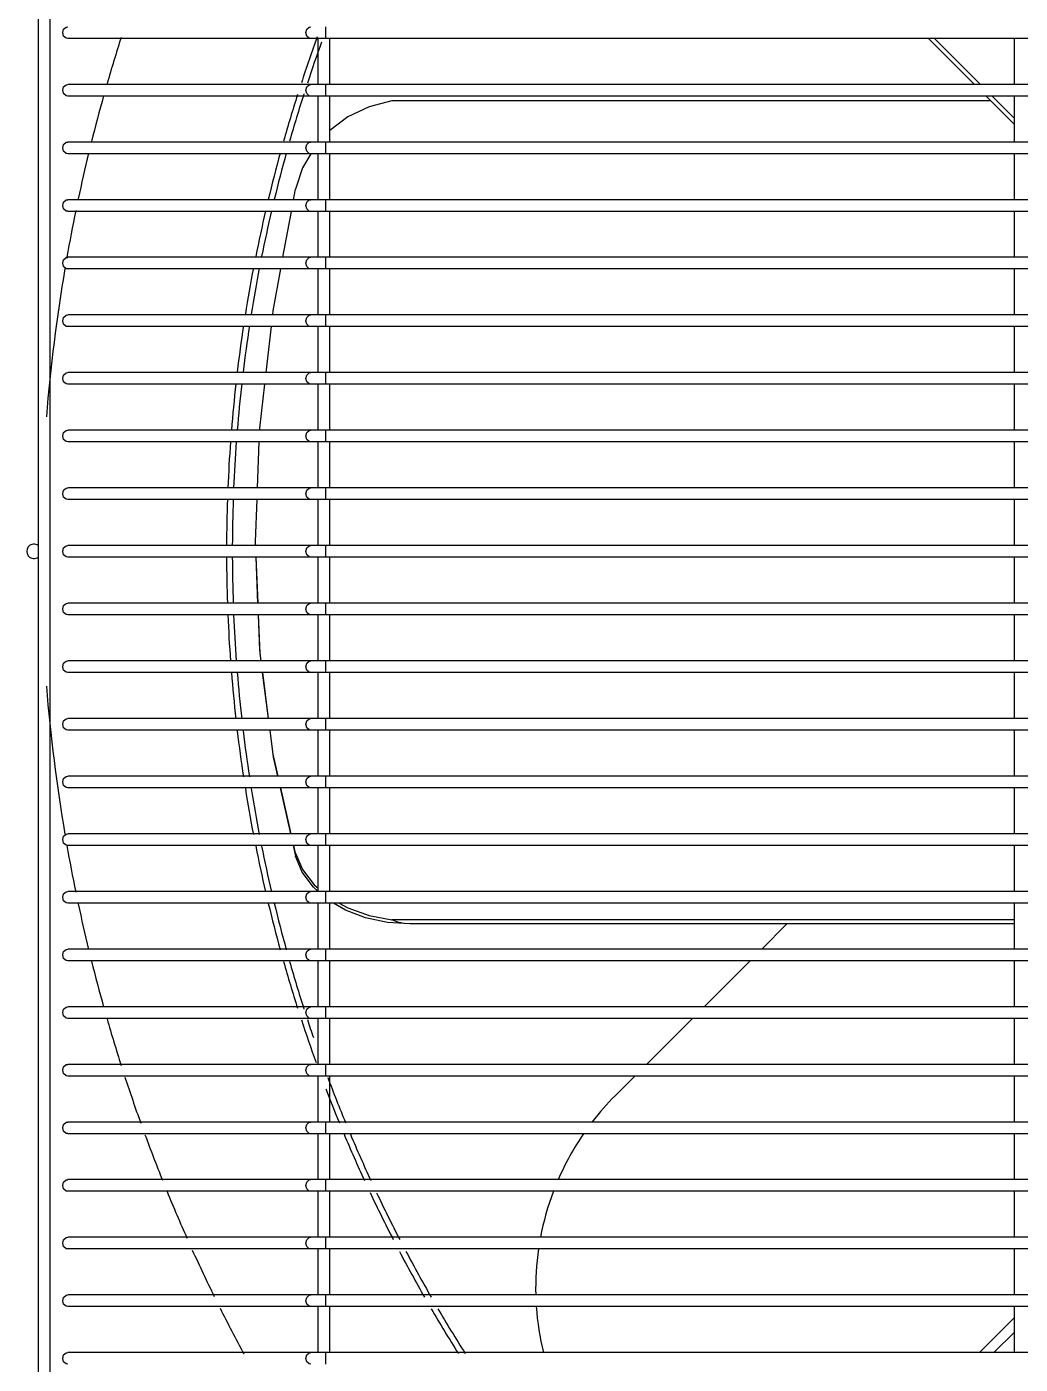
# Model space of a CAD drawing. Header units: metres. Extents: x -367 to 374, y -238 to 224.
# Drawn here: x 359.0249 to 359.2803, y 198.6946 to 199.0385 of the extents above; entities that cross this region are included whole.
import ezdxf
from ezdxf.enums import TextEntityAlignment as Align

# ---------------------------------------------------------------- set-up
doc = ezdxf.new("R2010")
doc.units = ezdxf.units.M
for name, color, linetype in [('ELE-ALIMENTADORES', 160, 'Continuous'), ('LA_BAU_BASES GERAIS_R00$0$ARQ-XREF-ATT', 8, 'Continuous'), ('LA_BAU_BASES GERAIS_R00$0$BASE', 253, 'Continuous'), ('LA_BAU_BASES GERAIS_R00$0$dutos', 31, 'Continuous')]:
    doc.layers.add(name, color=color, linetype=linetype)
doc.styles.add('LA_BAU_BASES GERAIS_R00$0$R60-125-RS', font='romans.shx', dxfattribs={"height": 0.19})
doc.styles.add('LA_BAU_BASES GERAIS_R00$0$R80-100-RS', font='romans.shx', dxfattribs={"height": 0.203})

# ---------------------------------------------------------------- blocks, each defined once
blk = doc.blocks.new('LA_BAU_BASES GERAIS_R00$0$A$C2E3D5B4E')
at = {"layer": 'LA_BAU_BASES GERAIS_R00$0$dutos', "color": 251}
for p, q in [((-7.722218694490607, 21.35736810207551), (-7.722218694490607, 20.54977212376315)), ((-7.719218694490564, 21.35736810207551), (-7.719218694490564, 20.54977212376315)), ((-6.868681703277502, 21.08546130551078), (-7.714615808807707, 21.08546130551078)), ((-7.650218694490604, 21.07364130551078), (-7.650218694490604, 21.08546130551078)), ((-7.648218694489856, 21.08546130551078), (-7.648218694489856, 21.08846130551078)), ((-7.647218694490562, 21.07364130551078), (-7.647218694490562, 21.08546130551078)), ((-7.481514257239269, 21.07364130551078), (-7.493334257239326, 21.08546130551078)), ((-7.479964257238635, 21.07364130551078), (-7.491784257238578, 21.08546130551078)), ((-7.471218694489835, 21.07364130551078), (-7.471218694489835, 21.08546130551078)), ((-6.868681703277502, 21.07364130551078), (-7.714615808807707, 21.07364130551078)), ((-7.648218694489856, 21.07064130551078), (-7.648218694489856, 21.07364130551078)), ((-6.868681703277502, 21.07064130551078), (-7.714615808807707, 21.07064130551078)), ((-7.650218694490604, 21.05882130551078), (-7.650218694490604, 21.07064130551078)), ((-7.647218694490562, 21.05882130551078), (-7.647218694490562, 21.07064130551078)), ((-7.47724611596368, 21.06937316423623), (-7.631273731352394, 21.06937316423623)), ((-7.471218694489835, 21.06334574276242), (-7.47851425723934, 21.07064130551078)), ((-7.471218694489835, 21.06489574276205), (-7.476964257238592, 21.07064130551078)), ((-7.471218694489835, 21.05882130551078), (-7.471218694489835, 21.07064130551078)), ((-6.868681703277502, 21.05882130551078), (-7.714615808807707, 21.05882130551078)), ((-7.648218694489856, 21.05582130551078), (-7.648218694489856, 21.05882130551078)), ((-6.868681703277502, 21.05582130551078), (-7.714615808807707, 21.05582130551078)), ((-7.650218694490604, 21.04400130551078), (-7.650218694490604, 21.05582130551078)), ((-7.647218694490562, 21.04400130551078), (-7.647218694490562, 21.05582130551078)), ((-7.471218694489835, 21.04400130551078), (-7.471218694489835, 21.05582130551078)), ((-6.868681703277502, 21.04400130551078), (-7.714615808807707, 21.04400130551078)), ((-7.656547965584423, 21.04400130551078), (-7.656053699436711, 21.04669106186788)), ((-7.648218694489856, 21.04100130551078), (-7.648218694489856, 21.04400130551078)), ((-6.868681703277502, 21.04100130551078), (-7.714615808807707, 21.04100130551078)), ((-7.659271269610599, 21.02918130551078), (-7.657099241702895, 21.04100130551078)), ((-7.650218694490604, 21.02918130551078), (-7.650218694490604, 21.04100130551078)), ((-7.647218694490562, 21.02918130551078), (-7.647218694490562, 21.04100130551078)), ((-7.471218694489835, 21.02918130551078), (-7.471218694489835, 21.04100130551078)), ((-6.868681703277502, 21.02918130551078), (-7.714615808807707, 21.02918130551078)), ((-7.648218694489856, 21.02618130551078), (-7.648218694489856, 21.02918130551078)), ((-6.868681703277502, 21.02618130551078), (-7.714615808807707, 21.02618130551078)), ((-7.650218694490604, 21.01436130551078), (-7.650218694490604, 21.02618130551078)), ((-7.647218694490562, 21.01436130551078), (-7.647218694490562, 21.02618130551078)), ((-7.471218694489835, 21.01436130551078), (-7.471218694489835, 21.02618130551078)), ((-6.868681703277502, 21.01436130551078), (-7.714615808807707, 21.01436130551078)), ((-7.648218694489856, 21.01136130551078), (-7.648218694489856, 21.01436130551078)), ((-6.868681703277502, 21.01136130551078), (-7.714615808807707, 21.01136130551078)), ((-7.663603802738976, 20.99954130551078), (-7.662259969927277, 21.01136130551078)), ((-7.650218694490604, 20.99954130551078), (-7.650218694490604, 21.01136130551078)), ((-7.647218694490562, 20.99954130551078), (-7.647218694490562, 21.01136130551078)), ((-7.471218694489835, 20.99954130551078), (-7.471218694489835, 21.01136130551078)), ((-6.868681703277502, 20.99954130551078), (-7.714615808807707, 20.99954130551078)), ((-7.648218694489856, 20.99654130551078), (-7.648218694489856, 20.99954130551078)), ((-6.868681703277502, 20.99654130551078), (-7.714615808807707, 20.99654130551078)), ((-7.650218694490604, 20.98472130551078), (-7.650218694490604, 20.99654130551078)), ((-7.647218694490562, 20.98472130551078), (-7.647218694490562, 20.99654130551078)), ((-7.471218694489835, 20.98472130551078), (-7.471218694489835, 20.99654130551078)), ((-6.868681703277502, 20.98472130551078), (-7.714615808807707, 20.98472130551078)), ((-7.648218694489856, 20.98172130551078), (-7.648218694489856, 20.98472130551078)), ((-6.868681703277502, 20.98172130551078), (-7.714615808807707, 20.98172130551078)), ((-7.665832849223648, 20.96990130551078), (-7.665368713628368, 20.98172130551078)), ((-7.650218694490604, 20.96990130551078), (-7.650218694490604, 20.98172130551078)), ((-7.647218694490562, 20.96990130551078), (-7.647218694490562, 20.98172130551078)), ((-7.471218694489835, 20.96990130551078), (-7.471218694489835, 20.98172130551078)), ((-6.868681703277502, 20.96990130551078), (-7.714615808807707, 20.96990130551078)), ((-7.648218694489856, 20.96690130551078), (-7.648218694489856, 20.96990130551078)), ((-6.868681703277502, 20.96690130551078), (-7.714615808807707, 20.96690130551078)), ((-7.666374107959314, 20.9561172339366), (-7.665950650136438, 20.96690130551078)), ((-7.650218694490604, 20.95508130551078), (-7.650218694490604, 20.96690130551078)), ((-7.647218694490562, 20.95508130551078), (-7.647218694490562, 20.96690130551078)), ((-7.471218694489835, 20.95508130551078), (-7.471218694489835, 20.96690130551078)), ((-6.868681703277502, 20.95508130551078), (-7.714615808807707, 20.95508130551078)), ((-7.666331738250165, 20.95508130551078), (-7.666374107959314, 20.9561172339366)), ((-7.666374107959314, 20.95531349374424), (-7.666364612026541, 20.95508130551078)), ((-7.648218694489856, 20.95208130551078), (-7.648218694489856, 20.95508130551078)), ((-6.868681703277502, 20.95208130551078), (-7.714615808807707, 20.95208130551078)), ((-7.666241919329082, 20.95208130551078), (-7.665758510102933, 20.94026130551078)), ((-7.665725596855282, 20.94026130551078), (-7.666209037562908, 20.95208130551078)), ((-7.650218694490604, 20.94026130551078), (-7.650218694490604, 20.95208130551078)), ((-7.647218694490562, 20.94026130551078), (-7.647218694490562, 20.95208130551078)), ((-7.471218694489835, 20.94026130551078), (-7.471218694489835, 20.95208130551078)), ((-6.868681703277502, 20.94026130551078), (-7.714615808807707, 20.94026130551078)), ((-7.648218694489856, 20.93726130551078), (-7.648218694489856, 20.94026130551078)), ((-6.868681703277502, 20.93726130551078), (-7.714615808807707, 20.93726130551078)), ((-7.650218694490604, 20.92544130551078), (-7.650218694490604, 20.93726130551078)), ((-7.647218694490562, 20.92544130551078), (-7.647218694490562, 20.93726130551078)), ((-7.471218694489835, 20.92544130551078), (-7.471218694489835, 20.93726130551078)), ((-6.868681703277502, 20.92544130551078), (-7.714615808807707, 20.92544130551078)), ((-7.648218694489856, 20.92244130551078), (-7.648218694489856, 20.92544130551078)), ((-6.868681703277502, 20.92244130551078), (-7.714615808807707, 20.92244130551078)), ((-7.664598488814249, 20.92244130551078), (-7.663079353845546, 20.91062130551078)), ((-7.662975416478275, 20.91062130551078), (-7.6644948433742, 20.92244130551078)), ((-7.650218694490604, 20.91062130551078), (-7.650218694490604, 20.92244130551078)), ((-7.647218694490562, 20.91062130551078), (-7.647218694490562, 20.92244130551078)), ((-7.471218694489835, 20.91062130551078), (-7.471218694489835, 20.92244130551078)), ((-6.868681703277502, 20.91062130551078), (-7.714615808807707, 20.91062130551078)), ((-7.648218694489856, 20.90762130551078), (-7.648218694489856, 20.91062130551078)), ((-6.868681703277502, 20.90762130551078), (-7.714615808807707, 20.90762130551078)), ((-7.650218694490604, 20.89580130551078), (-7.650218694490604, 20.90762130551078)), ((-7.647218694490562, 20.89580130551078), (-7.647218694490562, 20.90762130551078)), ((-7.471218694489835, 20.89580130551078), (-7.471218694489835, 20.90762130551078)), ((-6.868681703277502, 20.89580130551078), (-7.714615808807707, 20.89580130551078)), ((-6.868681703277502, 20.89280130551078), (-7.714615808807707, 20.89280130551078)), ((-7.66002652691418, 20.89280130551078), (-7.657357073842604, 20.88098130551078)), ((-7.657172506608731, 20.88098130551078), (-7.659842857325089, 20.89280130551078)), ((-7.650218694490604, 20.88098130551078), (-7.650218694490604, 20.89280130551078)), ((-7.648218694489856, 20.89280130551078), (-7.648218694489856, 20.89580130551078)), ((-7.647218694490562, 20.88098130551078), (-7.647218694490562, 20.89280130551078)), ((-7.471218694489835, 20.88098130551078), (-7.471218694489835, 20.89280130551078)), ((-6.868681703277502, 20.88098130551078), (-7.714615808807707, 20.88098130551078)), ((-7.648218694489856, 20.87798130551078), (-7.648218694489856, 20.88098130551078)), ((-6.868681703277502, 20.87798130551078), (-7.714615808807707, 20.87798130551078)), ((-7.656679547682188, 20.87798130551078), (-7.656053699436711, 20.87521012876751)), ((-7.656053699436711, 20.87602903437332), (-7.656494752619665, 20.87798130551078)), ((-7.656053699436711, 20.87602903437332), (-7.656053699436711, 20.87521012876751)), ((-7.650218694490604, 20.86616130551078), (-7.650218694490604, 20.87798130551078)), ((-7.647218694490562, 20.86616130551078), (-7.647218694490562, 20.87798130551078)), ((-7.471218694489835, 20.86616130551078), (-7.471218694489835, 20.87798130551078)), ((-6.868681703277502, 20.86616130551078), (-7.714615808807707, 20.86616130551078)), ((-7.651246225973182, 20.86785318316751), (-7.650218694490604, 20.86699006278824)), ((-7.648218694489856, 20.86316130551078), (-7.648218694489856, 20.86616130551078)), ((-6.868681703277502, 20.86316130551078), (-7.714615808807707, 20.86316130551078)), ((-7.650218694490604, 20.85134130551078), (-7.650218694490604, 20.86316130551078)), ((-7.647218694490562, 20.85134130551078), (-7.647218694490562, 20.86316130551078)), ((-7.471218694489835, 20.85134130551078), (-7.471218694489835, 20.86316130551078)), ((-7.471218694489835, 20.85889046924242), (-7.631273731352394, 20.85889046924242)), ((-7.471218694489835, 20.85780990498169), (-7.626672923947353, 20.85780990498169)), ((-7.529699918882898, 20.85780990498169), (-7.536168518353861, 20.85134130551078)), ((-6.868681703277502, 20.85134130551078), (-7.714615808807707, 20.85134130551078)), ((-6.868681703277502, 20.84834130551078), (-7.714615808807707, 20.84834130551078)), ((-7.650218694490604, 20.83652130551078), (-7.650218694490604, 20.84834130551078)), ((-7.648218694489856, 20.84834130551078), (-7.648218694489856, 20.85134130551078)), ((-7.647218694490562, 20.83652130551078), (-7.647218694490562, 20.84834130551078)), ((-7.539168518353904, 20.84834130551078), (-7.550988518353847, 20.83652130551078)), ((-7.471218694489835, 20.83652130551078), (-7.471218694489835, 20.84834130551078)), ((-6.868681703277502, 20.83652130551078), (-7.714615808807707, 20.83652130551078)), ((-7.648218694489856, 20.83352130551078), (-7.648218694489856, 20.83652130551078)), ((-6.868681703277502, 20.83352130551078), (-7.714615808807707, 20.83352130551078)), ((-7.650218694490604, 20.82170130551078), (-7.650218694490604, 20.83352130551078)), ((-7.647218694490562, 20.82170130551078), (-7.647218694490562, 20.83352130551078)), ((-7.55398851835389, 20.83352130551078), (-7.565808518353833, 20.82170130551078)), ((-7.471218694489835, 20.82170130551078), (-7.471218694489835, 20.83352130551078)), ((-6.868681703277502, 20.82170130551078), (-7.714615808807707, 20.82170130551078)), ((-7.648218694489856, 20.81870130551078), (-7.648218694489856, 20.82170130551078)), ((-6.868681703277502, 20.81870130551078), (-7.714615808807707, 20.81870130551078)), ((-7.650218694490604, 20.80688130551078), (-7.650218694490604, 20.81870130551078)), ((-7.647218694490562, 20.80688130551078), (-7.647218694490562, 20.81870130551078)), ((-7.568808518353876, 20.81870130551078), (-7.573808293588058, 20.8137015302766)), ((-7.471218694489835, 20.80688130551078), (-7.471218694489835, 20.81870130551078)), ((-6.868681703277502, 20.80688130551078), (-7.714615808807707, 20.80688130551078)), ((-7.648218694489856, 20.80388130551078), (-7.648218694489856, 20.80688130551078)), ((-6.868681703277502, 20.80388130551078), (-7.714615808807707, 20.80388130551078)), ((-7.650218694490604, 20.79206130551078), (-7.650218694490604, 20.80388130551078)), ((-7.647218694490562, 20.79206130551078), (-7.647218694490562, 20.80388130551078)), ((-7.471218694489835, 20.79206130551078), (-7.471218694489835, 20.80388130551078)), ((-6.868681703277502, 20.79206130551078), (-7.714615808807707, 20.79206130551078)), ((-7.648218694489856, 20.78906130551078), (-7.648218694489856, 20.79206130551078)), ((-6.868681703277502, 20.78906130551078), (-7.714615808807707, 20.78906130551078)), ((-7.650218694490604, 20.77724130551078), (-7.650218694490604, 20.78906130551078)), ((-7.647218694490562, 20.77724130551078), (-7.647218694490562, 20.78906130551078)), ((-7.471218694489835, 20.77724130551078), (-7.471218694489835, 20.78906130551078)), ((-6.868681703277502, 20.77724130551078), (-7.714615808807707, 20.77724130551078)), ((-7.648218694489856, 20.77424130551078), (-7.648218694489856, 20.77724130551078)), ((-6.868681703277502, 20.77424130551078), (-7.714615808807707, 20.77424130551078)), ((-7.650218694490604, 20.76242130551078), (-7.650218694490604, 20.77424130551078)), ((-7.647218694490562, 20.76242130551078), (-7.647218694490562, 20.77424130551078)), ((-7.471218694489835, 20.76242130551078), (-7.471218694489835, 20.77424130551078)), ((-6.868681703277502, 20.76242130551078), (-7.714615808807707, 20.76242130551078)), ((-7.648218694489856, 20.75942130551078), (-7.648218694489856, 20.76242130551078)), ((-6.868681703277502, 20.75942130551078), (-7.714615808807707, 20.75942130551078)), ((-7.650218694490604, 20.74760130551078), (-7.650218694490604, 20.75942130551078)), ((-7.647218694490562, 20.74760130551078), (-7.647218694490562, 20.75942130551078)), ((-7.471218694489835, 20.74760130551078), (-7.471218694489835, 20.75942130551078)), ((-7.471218694489835, 20.75660249038533), (-7.480219882244455, 20.74760130551078)), ((-7.471218694489835, 20.75288775778315), (-7.476505147996022, 20.74760130551078)), ((-6.868681703277502, 20.74760130551078), (-7.714615808807707, 20.74760130551078)), ((-7.648218694489856, 20.74460130551078), (-7.648218694489856, 20.74760130551078))]:
    blk.add_line(p, q, dxfattribs=at)
for points in [[(-7.715914846913165, 21.08696130551078), (-7.715666752711286, 21.08784298338933), (-7.715017233658614, 21.08838789028533), (-7.714615808807707, 21.08845600364678)], [(-7.714615808807707, 21.08546660737478), (-7.715017233658614, 21.08553472073623), (-7.715666752711286, 21.08607962763224), (-7.715914846913165, 21.08696130551078)], [(-7.65341484691271, 21.08696130551078), (-7.653166752710945, 21.08784298338933), (-7.652517233658273, 21.08838789028533), (-7.652115808807366, 21.08846130551078)], [(-7.652115808807366, 21.08546130551078), (-7.652517233658273, 21.08553472073623), (-7.653166752710945, 21.08607962763224), (-7.65341484691271, 21.08696130551078)], [(-7.715914846913165, 21.07214130551078), (-7.715666752711286, 21.07302298338933), (-7.715017233658614, 21.07356789028533), (-7.714615808807707, 21.07363600364678)], [(-7.714615808807707, 21.07064660737478), (-7.715017233658614, 21.07071472073623), (-7.715666752711286, 21.07125962763224), (-7.715914846913165, 21.07214130551078)], [(-7.65341484691271, 21.07214130551078), (-7.653166752710945, 21.07302298338933), (-7.652517233658273, 21.07356789028533), (-7.652115808807366, 21.07364130551078)], [(-7.652115808807366, 21.07064130551078), (-7.652517233658273, 21.07071472073623), (-7.653166752710945, 21.07125962763224), (-7.65341484691271, 21.07214130551078)], [(-7.631273731352394, 21.06937316423623), (-7.637135738121515, 21.06788422203333), (-7.642571634333535, 21.06528449845042), (-7.647218694490562, 21.06180685369478)], [(-7.715914846913165, 21.05732130551078), (-7.715666752711286, 21.05820298338933), (-7.715017233658614, 21.05874789028532), (-7.714615808807707, 21.05881600364678)], [(-7.65341484691271, 21.05732130551078), (-7.653166752710945, 21.05820298338933), (-7.652517233658273, 21.05874789028532), (-7.652115808807366, 21.05882130551078)], [(-7.714615808807707, 21.05582660737478), (-7.715017233658614, 21.05589472073624), (-7.715666752711286, 21.05643962763224), (-7.715914846913165, 21.05732130551078)], [(-7.652124503583991, 21.05582636345405), (-7.654232114808792, 21.05220330848896), (-7.656053699436711, 21.04669106186788)], [(-7.652115808807366, 21.05582130551078), (-7.652517233658273, 21.05589472073624), (-7.653166752710945, 21.05643962763224), (-7.65341484691271, 21.05732130551078)], [(-7.715914846913165, 21.04250130551078), (-7.715666752711286, 21.04338298338933), (-7.715017233658614, 21.04392789028532), (-7.714615808807707, 21.04399600364678)], [(-7.65341484691271, 21.04250130551078), (-7.653166752710945, 21.04338298338933), (-7.652517233658273, 21.04392789028532), (-7.652115808807366, 21.04400130551078)], [(-7.714615808807707, 21.04100660737478), (-7.715017233658614, 21.04107472073624), (-7.715666752711286, 21.04161962763224), (-7.715914846913165, 21.04250130551078)], [(-7.652115808807366, 21.04100130551078), (-7.652517233658273, 21.04107472073624), (-7.653166752710945, 21.04161962763224), (-7.65341484691271, 21.04250130551078)], [(-7.715914846913165, 21.02768130551078), (-7.715666752711286, 21.02856298338933), (-7.715017233658614, 21.02910789028532), (-7.714615808807707, 21.02917600364678)], [(-7.714615808807707, 21.02618660737478), (-7.715017233658614, 21.02625472073624), (-7.715666752711286, 21.02679962763224), (-7.715914846913165, 21.02768130551078)], [(-7.65341484691271, 21.02768130551078), (-7.653166752710945, 21.02856298338933), (-7.652517233658273, 21.02910789028532), (-7.652115808807366, 21.02918130551078)], [(-7.652115808807366, 21.02618130551078), (-7.652517233658273, 21.02625472073624), (-7.653166752710945, 21.02679962763224), (-7.65341484691271, 21.02768130551078)], [(-7.66191889560946, 21.01436130551078), (-7.661796100127731, 21.01544138227806), (-7.659822545729185, 21.02618130551078)], [(-7.715914846913165, 21.01286130551078), (-7.715666752711286, 21.01374298338933), (-7.715017233658614, 21.01428789028532), (-7.714615808807707, 21.01435600364678)], [(-7.65341484691271, 21.01286130551078), (-7.653166752710945, 21.01374298338933), (-7.652517233658273, 21.01428789028532), (-7.652115808807366, 21.01436130551078)], [(-7.714615808807707, 21.01136660737478), (-7.715017233658614, 21.01143472073624), (-7.715666752711286, 21.01197962763224), (-7.715914846913165, 21.01286130551078)], [(-7.652115808807366, 21.01136130551078), (-7.652517233658273, 21.01143472073624), (-7.653166752710945, 21.01197962763224), (-7.65341484691271, 21.01286130551078)], [(-7.715914846913165, 20.99804130551078), (-7.715666752711286, 20.99892298338933), (-7.715017233658614, 20.99946789028532), (-7.714615808807707, 20.99953600364678)], [(-7.65341484691271, 20.99804130551078), (-7.653166752710945, 20.99892298338933), (-7.652517233658273, 20.99946789028532), (-7.652115808807366, 20.99954130551078)], [(-7.714615808807707, 20.99654660737478), (-7.715017233658614, 20.99661472073624), (-7.715666752711286, 20.99715962763224), (-7.715914846913165, 20.99804130551078)], [(-7.665250912715692, 20.98472130551078), (-7.665230970622588, 20.98522916472933), (-7.663944877056792, 20.99654130551078)], [(-7.652115808807366, 20.99654130551078), (-7.652517233658273, 20.99661472073624), (-7.653166752710945, 20.99715962763224), (-7.65341484691271, 20.99804130551078)], [(-7.715914846913165, 20.98322130551078), (-7.715666752711286, 20.98410298338933), (-7.715017233658614, 20.98464789028532), (-7.714615808807707, 20.98471600364678)], [(-7.714615808807707, 20.98172660737478), (-7.715017233658614, 20.98179472073624), (-7.715666752711286, 20.98233962763224), (-7.715914846913165, 20.98322130551078)], [(-7.65341484691271, 20.98322130551078), (-7.653166752710945, 20.98410298338933), (-7.652517233658273, 20.98464789028532), (-7.652115808807366, 20.98472130551078)], [(-7.652115808807366, 20.98172130551078), (-7.652517233658273, 20.98179472073624), (-7.653166752710945, 20.98233962763224), (-7.65341484691271, 20.98322130551078)], [(-7.715914846913165, 20.96840130551078), (-7.715666752711286, 20.96928298338933), (-7.715017233658614, 20.96982789028532), (-7.714615808807707, 20.96989600364678)], [(-7.714615808807707, 20.96690660737478), (-7.715017233658614, 20.96697472073624), (-7.715666752711286, 20.96751962763224), (-7.715914846913165, 20.96840130551078)], [(-7.65341484691271, 20.96840130551078), (-7.653166752710945, 20.96928298338933), (-7.652517233658273, 20.96982789028532), (-7.652115808807366, 20.96990130551078)], [(-7.652115808807366, 20.96690130551078), (-7.652517233658273, 20.96697472073624), (-7.653166752710945, 20.96751962763224), (-7.65341484691271, 20.96840130551078)], [(-7.715914846913165, 20.95358130551078), (-7.715666752711286, 20.95446298338933), (-7.715017233658614, 20.95500789028533), (-7.714615808807707, 20.95507600364678)], [(-7.65341484691271, 20.95358130551078), (-7.653166752710945, 20.95446298338933), (-7.652517233658273, 20.95500789028533), (-7.652115808807366, 20.95508130551078)], [(-7.714615808807707, 20.95208660737478), (-7.715017233658614, 20.95215472073624), (-7.715666752711286, 20.95269962763224), (-7.715914846913165, 20.95358130551078)], [(-7.652115808807366, 20.95208130551078), (-7.652517233658273, 20.95215472073624), (-7.653166752710945, 20.95269962763224), (-7.65341484691271, 20.95358130551078)], [(-7.715914846913165, 20.93876130551078), (-7.715666752711286, 20.93964298338933), (-7.715017233658614, 20.94018789028533), (-7.714615808807707, 20.94025600364678)], [(-7.714615808807707, 20.93726660737478), (-7.715017233658614, 20.93733472073624), (-7.715666752711286, 20.93787962763223), (-7.715914846913165, 20.93876130551078)], [(-7.65341484691271, 20.93876130551078), (-7.653166752710945, 20.93964298338933), (-7.652517233658273, 20.94018789028533), (-7.652115808807366, 20.94026130551078)], [(-7.652115808807366, 20.93726130551078), (-7.652517233658273, 20.93733472073624), (-7.653166752710945, 20.93787962763223), (-7.65341484691271, 20.93876130551078)], [(-7.66563581740661, 20.93726130551078), (-7.665230983967717, 20.92736258826388), (-7.664984056065464, 20.92544130551078)], [(-7.664880484717855, 20.92544130551078), (-7.665230970638959, 20.92816782272569), (-7.665602896168025, 20.93726130551078)], [(-7.715914846913165, 20.92394130551078), (-7.715666752711286, 20.92482298338933), (-7.715017233658614, 20.92536789028533), (-7.714615808807707, 20.92543600364678)], [(-7.714615808807707, 20.92244660737478), (-7.715017233658614, 20.92251472073624), (-7.715666752711286, 20.92305962763223), (-7.715914846913165, 20.92394130551078)], [(-7.65341484691271, 20.92394130551078), (-7.653166752710945, 20.92482298338933), (-7.652517233658273, 20.92536789028533), (-7.652115808807366, 20.92544130551078)], [(-7.652115808807366, 20.92244130551078), (-7.652517233658273, 20.92251472073624), (-7.653166752710945, 20.92305962763223), (-7.65341484691271, 20.92394130551078)], [(-7.715914846913165, 20.90912130551078), (-7.715666752711286, 20.91000298338933), (-7.715017233658614, 20.91054789028533), (-7.714615808807707, 20.91061600364678)], [(-7.65341484691271, 20.90912130551078), (-7.653166752710945, 20.91000298338933), (-7.652517233658273, 20.91054789028533), (-7.652115808807366, 20.91062130551078)], [(-7.714615808807707, 20.90762660737478), (-7.715017233658614, 20.90769472073624), (-7.715666752711286, 20.90823962763223), (-7.715914846913165, 20.90912130551078)], [(-7.662693786595355, 20.90762130551078), (-7.661796134254587, 20.90063690261733), (-7.660704053074596, 20.89580130551078)], [(-7.660520611314269, 20.89580130551078), (-7.661796100065544, 20.90144710961842), (-7.662589775133483, 20.90762130551078)], [(-7.652115808807366, 20.90762130551078), (-7.652517233658273, 20.90769472073624), (-7.653166752710945, 20.90823962763223), (-7.65341484691271, 20.90912130551078)], [(-7.715914846913165, 20.89430130551078), (-7.715666752711286, 20.89518298338933), (-7.715017233658614, 20.89572789028533), (-7.714615808807707, 20.89579600364679)], [(-7.714615808807707, 20.89280660737478), (-7.715017233658614, 20.89287472073624), (-7.715666752711286, 20.89341962763223), (-7.715914846913165, 20.89430130551078)], [(-7.65341484691271, 20.89430130551078), (-7.653166752710945, 20.89518298338933), (-7.652517233658273, 20.89572789028533), (-7.652115808807366, 20.89580130551078)], [(-7.652115808807366, 20.89280130551078), (-7.652517233658273, 20.89287472073624), (-7.653166752710945, 20.89341962763223), (-7.65341484691271, 20.89430130551078)], [(-7.715914846913165, 20.87948130551079), (-7.715666752711286, 20.88036298338933), (-7.715017233658614, 20.88090789028533), (-7.714615808807707, 20.88097600364679)], [(-7.714615808807707, 20.87798660737478), (-7.715017233658614, 20.87805472073624), (-7.715666752711286, 20.87859962763223), (-7.715914846913165, 20.87948130551079)], [(-7.65341484691271, 20.87948130551079), (-7.653166752710945, 20.88036298338933), (-7.652517233658273, 20.88090789028533), (-7.652115808807366, 20.88098130551078)], [(-7.652115808807366, 20.87798130551078), (-7.652517233658273, 20.87805472073624), (-7.653166752710945, 20.87859962763223), (-7.65341484691271, 20.87948130551079)], [(-7.656053699436711, 20.87602903437332), (-7.654231387037157, 20.87176430993842), (-7.651246225973182, 20.86785318316751)], [(-7.650198255547366, 20.86616130551078), (-7.651466443902223, 20.86726273620169), (-7.65430776123344, 20.87107501218169), (-7.656053699436711, 20.87521012876751)], [(-7.715914846913165, 20.86466130551079), (-7.715666752711286, 20.86554298338933), (-7.715017233658614, 20.86608789028533), (-7.714615808807707, 20.86615600364679)], [(-7.65341484691271, 20.86466130551079), (-7.653166752710945, 20.86554298338933), (-7.652517233658273, 20.86608789028533), (-7.652115808807366, 20.86616130551078)], [(-7.714615808807707, 20.86316660737479), (-7.715017233658614, 20.86323472073624), (-7.715666752711286, 20.86377962763223), (-7.715914846913165, 20.86466130551079)], [(-7.652115808807366, 20.86316130551078), (-7.652517233658273, 20.86323472073624), (-7.653166752710945, 20.86377962763223), (-7.65341484691271, 20.86466130551079)], [(-7.626672922187709, 20.85780990498169), (-7.63239483255461, 20.85820320843987), (-7.638027272509817, 20.85940575234496), (-7.64321315421239, 20.86137251809478), (-7.646277966740399, 20.86316130551078)], [(-7.644833369221828, 20.86316130551078), (-7.642571027435679, 20.86190127374024), (-7.637132083210531, 20.85998209276642), (-7.631273731352394, 20.85889046924242)], [(-7.626672923947353, 20.85780990498169), (-7.628178317498964, 20.85792497967878), (-7.629719802870227, 20.85828222980678), (-7.631273731352394, 20.85889046924242)], [(-7.715914846913165, 20.84984130551079), (-7.715666752711286, 20.85072298338932), (-7.715017233658614, 20.85126789028533), (-7.714615808807707, 20.85133600364679)], [(-7.714615808807707, 20.84834660737479), (-7.715017233658614, 20.84841472073624), (-7.715666752711286, 20.84895962763223), (-7.715914846913165, 20.84984130551079)], [(-7.65341484691271, 20.84984130551079), (-7.653166752710945, 20.85072298338932), (-7.652517233658273, 20.85126789028533), (-7.652115808807366, 20.85134130551078)], [(-7.652115808807366, 20.84834130551078), (-7.652517233658273, 20.84841472073624), (-7.653166752710945, 20.84895962763223), (-7.65341484691271, 20.84984130551079)], [(-7.715914846913165, 20.83502130551079), (-7.715666752711286, 20.83590298338932), (-7.715017233658614, 20.83644789028533), (-7.714615808807707, 20.83651600364679)], [(-7.714615808807707, 20.83352660737479), (-7.715017233658614, 20.83359472073624), (-7.715666752711286, 20.83413962763223), (-7.715914846913165, 20.83502130551079)], [(-7.65341484691271, 20.83502130551079), (-7.653166752710945, 20.83590298338932), (-7.652517233658273, 20.83644789028533), (-7.652115808807366, 20.83652130551078)], [(-7.652115808807366, 20.83352130551078), (-7.652517233658273, 20.83359472073624), (-7.653166752710945, 20.83413962763223), (-7.65341484691271, 20.83502130551079)], [(-7.715914846913165, 20.82020130551079), (-7.715666752711286, 20.82108298338932), (-7.715017233658614, 20.82162789028533), (-7.714615808807707, 20.82169600364679)], [(-7.65341484691271, 20.82020130551079), (-7.653166752710945, 20.82108298338932), (-7.652517233658273, 20.82162789028533), (-7.652115808807366, 20.82170130551078)], [(-7.714615808807707, 20.81870660737479), (-7.715017233658614, 20.81877472073624), (-7.715666752711286, 20.81931962763223), (-7.715914846913165, 20.82020130551079)], [(-7.652115808807366, 20.81870130551078), (-7.652517233658273, 20.81877472073624), (-7.653166752710945, 20.81931962763223), (-7.65341484691271, 20.82020130551079)], [(-7.715914846913165, 20.80538130551079), (-7.715666752711286, 20.80626298338932), (-7.715017233658614, 20.80680789028533), (-7.714615808807707, 20.80687600364679)], [(-7.65341484691271, 20.80538130551079), (-7.653166752710945, 20.80626298338932), (-7.652517233658273, 20.80680789028533), (-7.652115808807366, 20.80688130551078)], [(-7.714615808807707, 20.80388660737479), (-7.715017233658614, 20.80395472073624), (-7.715666752711286, 20.80449962763224), (-7.715914846913165, 20.80538130551079)], [(-7.652115808807366, 20.80388130551078), (-7.652517233658273, 20.80395472073624), (-7.653166752710945, 20.80449962763224), (-7.65341484691271, 20.80538130551079)], [(-7.715914846913165, 20.79056130551078), (-7.715666752711286, 20.79144298338932), (-7.715017233658614, 20.79198789028533), (-7.714615808807707, 20.79205600364678)], [(-7.714615808807707, 20.78906660737479), (-7.715017233658614, 20.78913472073624), (-7.715666752711286, 20.78967962763224), (-7.715914846913165, 20.79056130551078)], [(-7.65341484691271, 20.79056130551078), (-7.653166752710945, 20.79144298338932), (-7.652517233658273, 20.79198789028533), (-7.652115808807366, 20.79206130551078)], [(-7.652115808807366, 20.78906130551078), (-7.652517233658273, 20.78913472073624), (-7.653166752710945, 20.78967962763224), (-7.65341484691271, 20.79056130551078)], [(-7.715914846913165, 20.77574130551078), (-7.715666752711286, 20.77662298338932), (-7.715017233658614, 20.77716789028533), (-7.714615808807707, 20.77723600364678)], [(-7.714615808807707, 20.77424660737478), (-7.715017233658614, 20.77431472073624), (-7.715666752711286, 20.77485962763224), (-7.715914846913165, 20.77574130551078)], [(-7.65341484691271, 20.77574130551078), (-7.653166752710945, 20.77662298338932), (-7.652517233658273, 20.77716789028533), (-7.652115808807366, 20.77724130551078)], [(-7.652115808807366, 20.77424130551078), (-7.652517233658273, 20.77431472073624), (-7.653166752710945, 20.77485962763224), (-7.65341484691271, 20.77574130551078)], [(-7.715914846913165, 20.76092130551078), (-7.715666752711286, 20.76180298338932), (-7.715017233658614, 20.76234789028533), (-7.714615808807707, 20.76241600364678)], [(-7.65341484691271, 20.76092130551078), (-7.653166752710945, 20.76180298338932), (-7.652517233658273, 20.76234789028533), (-7.652115808807366, 20.76242130551078)], [(-7.714615808807707, 20.75942660737478), (-7.715017233658614, 20.75949472073624), (-7.715666752711286, 20.76003962763224), (-7.715914846913165, 20.76092130551078)], [(-7.652115808807366, 20.75942130551078), (-7.652517233658273, 20.75949472073624), (-7.653166752710945, 20.76003962763224), (-7.65341484691271, 20.76092130551078)], [(-7.715914846913165, 20.74610130551078), (-7.715666752711286, 20.74698298338933), (-7.715017233658614, 20.74752789028533), (-7.714615808807707, 20.74759600364678)], [(-7.714615808807707, 20.74460660737478), (-7.715017233658614, 20.74467472073623), (-7.715666752711286, 20.74521962763224), (-7.715914846913165, 20.74610130551078)], [(-7.65341484691271, 20.74610130551078), (-7.653166752710945, 20.74698298338933), (-7.652517233658273, 20.74752789028533), (-7.652115808807366, 20.74760130551078)], [(-7.652115808807366, 20.74460130551078), (-7.652517233658273, 20.74467472073623), (-7.653166752710945, 20.74521962763224), (-7.65341484691271, 20.74610130551078)]]:
    blk.add_lwpolyline(points, dxfattribs=at)
for centre, radius, start, end in [((-7.287299999999732, 20.9535810000006), 0.4341807889319999, 162.2813784426604, 163.9302562426441), ((-7.287299999999732, 20.9535810000006), 0.3864947102519999, 159.9840612177558, 161.8385551126101), ((-7.287299999999732, 20.9535810000006), 0.3850000000003635, 160.1177149277113, 161.7831536177024), ((-7.287299999999732, 20.9535810000006), 0.4341807889319999, 164.3481481338729, 165.9586961810449), ((-7.287299999999732, 20.9535810000006), 0.3864947102519999, 162.3092198601978, 164.1636754751693), ((-7.287299999999732, 20.9535810000006), 0.3850000000003635, 162.2058383471208, 164.0995700499647), ((-7.287299999999732, 20.9535810000006), 0.4341807889319999, 166.3624301641033, 167.9550221985968), ((-7.287299999999732, 20.9535810000006), 0.3864947102519999, 164.6343776505616, 166.4602741716334), ((-7.287299999999732, 20.9535810000006), 0.3850000000003635, 164.5720973901485, 166.4074588981149), ((-7.287299999999732, 20.9535810000006), 0.4341807889319999, 168.3595154186772, 169.9695517567377), ((-7.287299999999732, 20.9535810000006), 0.3864947102519999, 166.9116235435297, 168.6898778201463), ((-7.287299999999732, 20.9535810000006), 0.3850000000003635, 166.8605617551362, 168.6457216051311), ((-7.287299999999732, 20.9535810000006), 0.4341807889319999, 170.3570087902985, 175.4251128516377), ((-7.287299999999732, 20.9535810000006), 0.3864947102519999, 169.1412078046349, 170.919505715783), ((-7.287299999999732, 20.9535810000006), 0.3850000000003635, 169.0988036130049, 170.8840027406717), ((-7.287299999999732, 20.9535810000006), 0.3864947102519999, 171.3708772377559, 173.1494588345824), ((-7.287299999999732, 20.9535810000006), 0.3850000000003635, 171.3371255361993, 173.1226068002152), ((-7.287299999999732, 20.9535810000006), 0.3864947102519999, 173.6009328203289, 175.3782934880456), ((-7.287299999999732, 20.9535810000006), 0.3850000000003635, 173.5758320236322, 175.3603582560208), ((-7.287299999999732, 20.9535810000006), 0.3864947102519999, 175.8233722525369, 177.5774270909167), ((-7.287299999999732, 20.9535810000006), 0.3850000000003635, 175.8071629035883, 177.5680229199541), ((-7.287299999999732, 20.9535810000006), 0.3864947102519999, 178.0227049004623, 179.7772825678369), ((-7.287299999999732, 20.9535810000006), 0.3850000000003635, 178.0150289402701, 179.776417898533), ((-7.723299999999995, 20.9535810000006), 0.001849999999636363, 53.15801265664761, 306.8419873433523), ((-7.287299999999732, 20.9535810000006), 0.3864947102519999, 180.2226267275575, 181.977204405824), ((-7.287299999999732, 20.9535810000006), 0.3850000000003635, 180.2234910447894, 181.9848800139891), ((-7.287299999999732, 20.9535810000006), 0.3864947102519999, 182.4224822207294, 184.1765370912508), ((-7.287299999999732, 20.9535810000006), 0.3850000000003635, 182.4318860396981, 184.1927460885337), ((-7.287299999999732, 20.9535810000006), 0.3864947102519999, 184.6216158664976, 186.3989752231344), ((-7.287299999999732, 20.9535810000006), 0.3850000000003635, 184.6395507474724, 186.4240756634788), ((-7.287299999999732, 20.9535810000006), 0.4341807889319999, 184.5748894567733, 189.6429118525204), ((-7.287299999999732, 20.9535810000006), 0.3864947102519999, 186.8504492155371, 188.6290308290308), ((-7.287299999999732, 20.9535810000006), 0.3850000000003635, 186.8773008926132, 188.6627821733397), ((-7.287299999999732, 20.9535810000006), 0.3864947102519999, 189.0804023536702, 190.8587002719605), ((-7.287299999999732, 20.9535810000006), 0.3850000000003635, 189.115904972496, 190.9011041063443), ((-7.287299999999732, 20.9535810000006), 0.4341807889319999, 190.030368856824, 191.6404019830626), ((-7.287299999999732, 20.9535810000006), 0.3864947102519999, 191.3100302557358, 193.0882845295219), ((-7.287299999999732, 20.9535810000006), 0.3850000000003635, 191.3541861145525, 193.1393459603043), ((-7.287299999999732, 20.9535810000006), 0.4341807889319999, 192.0448952183769, 193.6374874114123), ((-7.287299999999732, 20.9535810000006), 0.3864947102519999, 193.5396338982376, 195.3655264781586), ((-7.287299999999732, 20.9535810000006), 0.3850000000003635, 193.5924488153694, 195.4278063662482), ((-7.287299999999732, 20.9535810000006), 0.4341807889319999, 194.0412214605239, 195.6517668393849), ((-7.287299999999732, 20.9535810000006), 0.3864947102519999, 195.8362286576819, 197.6906842782622), ((-7.287299999999732, 20.9535810000006), 0.3850000000003635, 195.9003337101691, 197.794075563313), ((-7.287299999999732, 20.9535810000006), 0.4341807889319999, 196.0696586296915, 197.718536149109), ((-7.287299999999732, 20.9535810000006), 0.3864947102519999, 198.1613490256713, 199.8785761091718), ((-7.287299999999732, 20.9535810000006), 0.3850000000003635, 198.2167602918954, 198.9368344534597), ((-7.287299999999732, 20.9535810000006), 0.4341807889319999, 198.1374210026829, 199.7880720093376), ((-7.287299999999732, 20.9535810000006), 0.3850000000003635, 200.5687315454276, 202.4308589551163), ((-7.287299999999732, 20.9535810000006), 0.3864947102519999, 200.9520991922395, 202.3414681324097), ((-7.524310818904041, 20.76420405559369), 0.07000000000036362, 135.0000000002143, 142.3802809568228), ((-7.287299999999732, 20.9535810000006), 0.4341807889319999, 200.206862807223, 201.8550019043234), ((-7.287299999999732, 20.9535810000006), 0.3864947102519999, 202.8123408671644, 204.741464540443), ((-7.287299999999732, 20.9535810000006), 0.3850000000003635, 202.9035675916129, 204.8472629953043), ((-7.524310818904041, 20.76420405559369), 0.07000000000036362, 145.3940292161551, 156.486484100515), ((-7.287299999999732, 20.9535810000006), 0.4341807889319999, 202.2726138430301, 203.99761720967), ((-7.287299999999732, 20.9535810000006), 0.3864947102519999, 205.2476357497237, 207.2423696378145), ((-7.287299999999732, 20.9535810000006), 0.3850000000003635, 205.3554106473975, 207.3579190761307), ((-7.524310818904041, 20.76420405559369), 0.07000000000036362, 159.1725950995969, 169.2589192759526), ((-7.287299999999732, 20.9535810000006), 0.4341807889319999, 204.4393721922723, 206.1815122262155), ((-7.287299999999732, 20.9535810000006), 0.3864947102519999, 207.7487171065335, 209.74378571907), ((-7.287299999999732, 20.9535810000006), 0.3850000000003635, 207.8662361422926, 209.8690481193732), ((-7.524310818904041, 20.76420405559369), 0.07000000000036362, 171.7350211416642, 181.467517500246), ((-7.287299999999732, 20.9535810000006), 0.4341807889319999, 206.6238322615941, 208.3656409198765), ((-7.287299999999732, 20.9535810000006), 0.3864947102519999, 210.2501268373227, 212.2448106892376), ((-7.287299999999732, 20.9535810000006), 0.3850000000003635, 210.3773498561977, 212.3797374850034), ((-7.524310818904041, 20.76420405559369), 0.07000000000036362, 183.9260832003484, 193.7244124632476)]:
    blk.add_arc(centre, radius, start, end, dxfattribs=at)
blk = doc.blocks.new('LA_BAU_BASES GERAIS_R00')
at = {"layer": 'LA_BAU_BASES GERAIS_R00$0$ARQ-XREF-ATT'}
blk.add_blockref('LA_BAU_BASES GERAIS_R00$0$A$C2E3D5B4E', (366.75, 177.95), dxfattribs=at)
at = {"layer": 'LA_BAU_BASES GERAIS_R00$0$BASE', "style": 'LA_BAU_BASES GERAIS_R00$0$R60-125-RS'}
for p in [(242.7815727361595, 218.919159373358), (358.6365727361596, 192.964159373358)]:
    blk.add_attdef('S', text='', height=0.19, rotation=90, dxfattribs=at).set_placement(p, align=Align.MIDDLE_CENTER)
at = {"layer": 'LA_BAU_BASES GERAIS_R00$0$BASE', "style": 'LA_BAU_BASES GERAIS_R00$0$R80-100-RS'}
blk.add_attdef('ACESSO', text='', height=0.203, dxfattribs=at).set_placement((365.922255870473, 191.9868442639211), align=Align.TOP_CENTER)
at = {"layer": 'LA_BAU_BASES GERAIS_R00$0$BASE', "style": 'LA_BAU_BASES GERAIS_R00$0$R60-125-RS'}
blk.add_attdef('S', text='', height=0.19, dxfattribs=at).set_placement((266.114159373358, 180.9134272638404), align=Align.MIDDLE_CENTER)

msp = doc.modelspace()

# ---------------------------------------------------------------- block references
at = {"layer": 'ELE-ALIMENTADORES', "color": 2}
msp.add_blockref('LA_BAU_BASES GERAIS_R00', (0, 0), dxfattribs=at)

doc.saveas('drawing.dxf')
